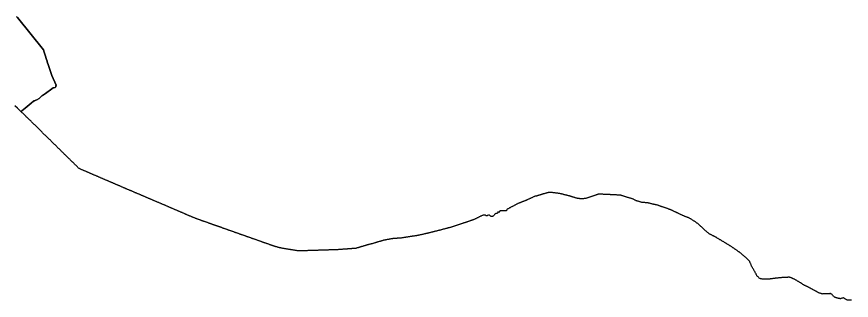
# Model space of a CAD drawing. Header units: inches. Extents: x 130170 to 284068, y 377793 to 804530.
# Drawn here: x 222812 to 238041, y 711936 to 717102 of the extents above; entities that cross this region are included whole.
import ezdxf

# ---------------------------------------------------------------- set-up
doc = ezdxf.new("R2010")
doc.units = ezdxf.units.IN
doc.header["$MEASUREMENT"] = 0
doc.layers.add('muni_il', color=7, linetype='Continuous')

msp = doc.modelspace()

# ---------------------------------------------------------------- linework, layer by layer
at = {"layer": 'muni_il'}
for points in [[(222809, 717102), (222817, 717097), (222828, 717090), (223300, 716498), (223314, 716456), (223332, 716399), (223358, 716322), (223368, 716291), (223370, 716282), (223394, 716212), (223454, 716030), (223531, 715852), (223530, 715851), (223525, 715849), (223525, 715848), (223527, 715845), (223529, 715840), (223528, 715836), (223526, 715828), (223526, 715826), (223514, 715815), (223512, 715815), (223478, 715805), (223452, 715786), (223338, 715705), (223338, 715705), (223285, 715668), (223273, 715659), (223253, 715644), (223233, 715624), (223227, 715617), (223219, 715609), (223180, 715589), (223164, 715581), (223150, 715575), (223143, 715572), (223136, 715570), (223124, 715567), (223116, 715565), (223074, 715530), (222964, 715435), (222905, 715386), (222893, 715377), (222889, 715374), (222824, 715436), (222776, 715481)], [(238047, 711936), (238037, 711936), (238028, 711936), (238019, 711936), (238010, 711937), (238001, 711937), (237992, 711936), (237983, 711936), (237974, 711936), (237965, 711938), (237957, 711943), (237949, 711948), (237941, 711953), (237932, 711958), (237924, 711964), (237916, 711969), (237908, 711974), (237899, 711978), (237894, 711979), (237885, 711976), (237876, 711974), (237867, 711972), (237858, 711969), (237850, 711967), (237841, 711964), (237834, 711964), (237829, 711965), (237820, 711968), (237810, 711970), (237801, 711973), (237792, 711975), (237785, 711977), (237778, 711979), (237771, 711980), (237764, 711983), (237756, 711986), (237748, 711989), (237740, 711992), (237732, 711995), (237725, 711999), (237720, 712003), (237715, 712007), (237709, 712014), (237703, 712022), (237697, 712030), (237691, 712038), (237685, 712045), (237676, 712049), (237667, 712053), (237659, 712057), (237649, 712057), (237640, 712056), (237630, 712056), (237621, 712055), (237612, 712055), (237602, 712054), (237593, 712054), (237584, 712053), (237574, 712052), (237565, 712052), (237556, 712051), (237546, 712051), (237537, 712050), (237528, 712050), (237518, 712049), (237512, 712051), (237505, 712053), (237497, 712055), (237490, 712058), (237482, 712060), (237474, 712063), (237467, 712065), (237458, 712068), (237449, 712071), (237441, 712074), (237438, 712076), (237430, 712081), (237421, 712085), (237413, 712090), (237405, 712094), (237397, 712099), (237388, 712103), (237380, 712108), (237372, 712112), (237363, 712117), (237355, 712121), (237347, 712126), (237339, 712130), (237331, 712134), (237324, 712138), (237316, 712142), (237309, 712146), (237302, 712150), (237294, 712154), (237287, 712158), (237280, 712162), (237273, 712166), (237265, 712170), (237258, 712174), (237252, 712177), (237247, 712180), (237238, 712184), (237230, 712188), (237222, 712192), (237214, 712195), (237206, 712199), (237198, 712203), (237189, 712206), (237181, 712210), (237174, 712215), (237166, 712220), (237159, 712224), (237151, 712229), (237144, 712234), (237136, 712239), (237130, 712243), (237124, 712247), (237117, 712251), (237111, 712255), (237102, 712260), (237094, 712265), (237086, 712270), (237078, 712275), (237069, 712279), (237061, 712284), (237053, 712289), (237045, 712294), (237036, 712299), (237028, 712304), (237020, 712309), (237012, 712313), (237003, 712318), (236996, 712321), (236988, 712324), (236981, 712328), (236973, 712331), (236966, 712334), (236959, 712337), (236953, 712339), (236951, 712340), (236949, 712342), (236941, 712346), (236934, 712349), (236931, 712351), (236922, 712353), (236913, 712355), (236904, 712355), (236894, 712354), (236885, 712354), (236876, 712353), (236867, 712353), (236858, 712352), (236849, 712352), (236839, 712351), (236830, 712351), (236820, 712350), (236810, 712350), (236800, 712349), (236791, 712349), (236781, 712348), (236771, 712348), (236761, 712347), (236751, 712346), (236741, 712345), (236731, 712344), (236722, 712343), (236712, 712342), (236702, 712341), (236692, 712340), (236682, 712339), (236672, 712338), (236663, 712337), (236654, 712336), (236644, 712335), (236635, 712334), (236626, 712332), (236616, 712331), (236607, 712330), (236598, 712329), (236588, 712327), (236579, 712326), (236570, 712325), (236560, 712324), (236551, 712323), (236546, 712322), (236540, 712321), (236531, 712321), (236522, 712321), (236513, 712321), (236504, 712321), (236495, 712320), (236485, 712320), (236476, 712320), (236467, 712320), (236458, 712320), (236449, 712320), (236440, 712320), (236431, 712321), (236422, 712322), (236413, 712323), (236404, 712324), (236395, 712325), (236386, 712328), (236378, 712332), (236370, 712335), (236362, 712341), (236354, 712347), (236347, 712354), (236339, 712360), (236332, 712366), (236325, 712373), (236318, 712379), (236314, 712388), (236310, 712397), (236306, 712406), (236302, 712415), (236298, 712423), (236293, 712432), (236289, 712441), (236285, 712450), (236280, 712458), (236275, 712466), (236270, 712475), (236265, 712483), (236260, 712491), (236255, 712500), (236250, 712508), (236245, 712516), (236240, 712524), (236236, 712533), (236231, 712541), (236226, 712549), (236222, 712558), (236219, 712566), (236215, 712575), (236212, 712584), (236208, 712592), (236205, 712600), (236202, 712608), (236198, 712616), (236195, 712624), (236192, 712633), (236189, 712641), (236185, 712649), (236178, 712655), (236171, 712662), (236164, 712668), (236157, 712675), (236150, 712681), (236143, 712688), (236136, 712694), (236128, 712700), (236121, 712707), (236114, 712713), (236107, 712719), (236100, 712726), (236093, 712732), (236086, 712738), (236079, 712745), (236072, 712751), (236064, 712757), (236057, 712764), (236050, 712770), (236043, 712776), (236036, 712782), (236029, 712787), (236022, 712793), (236015, 712799), (236008, 712805), (236000, 712811), (235993, 712816), (235985, 712821), (235978, 712826), (235970, 712832), (235963, 712837), (235955, 712842), (235947, 712847), (235940, 712852), (235940, 712852), (235932, 712858), (235925, 712863), (235917, 712868), (235910, 712873), (235903, 712879), (235895, 712884), (235888, 712889), (235881, 712894), (235873, 712899), (235866, 712905), (235858, 712910), (235850, 712915), (235842, 712920), (235833, 712925), (235825, 712930), (235817, 712934), (235809, 712939), (235801, 712944), (235793, 712949), (235785, 712954), (235777, 712959), (235769, 712964), (235761, 712969), (235753, 712974), (235745, 712979), (235737, 712984), (235729, 712989), (235720, 712994), (235712, 712999), (235703, 713004), (235695, 713009), (235686, 713014), (235678, 713019), (235670, 713024), (235661, 713029), (235653, 713034), (235644, 713039), (235636, 713044), (235627, 713049), (235620, 713054), (235612, 713059), (235604, 713064), (235596, 713070), (235588, 713075), (235580, 713080), (235572, 713084), (235564, 713088), (235556, 713092), (235548, 713096), (235540, 713100), (235532, 713104), (235524, 713108), (235515, 713112), (235507, 713117), (235498, 713121), (235489, 713125), (235481, 713130), (235472, 713134), (235463, 713139), (235454, 713143), (235450, 713145), (235445, 713147), (235440, 713150), (235433, 713157), (235426, 713163), (235419, 713169), (235411, 713176), (235404, 713182), (235397, 713189), (235390, 713195), (235383, 713202), (235376, 713208), (235369, 713214), (235362, 713221), (235355, 713227), (235348, 713234), (235341, 713240), (235334, 713247), (235327, 713253), (235320, 713259), (235312, 713266), (235305, 713272), (235298, 713279), (235292, 713285), (235285, 713291), (235278, 713297), (235271, 713303), (235265, 713309), (235258, 713315), (235251, 713321), (235244, 713327), (235238, 713333), (235230, 713338), (235223, 713343), (235216, 713348), (235209, 713354), (235202, 713359), (235195, 713364), (235188, 713369), (235180, 713374), (235171, 713379), (235163, 713385), (235154, 713390), (235146, 713395), (235138, 713401), (235129, 713406), (235121, 713412), (235113, 713417), (235104, 713422), (235096, 713428), (235088, 713433), (235079, 713436), (235071, 713439), (235062, 713442), (235054, 713444), (235045, 713447), (235037, 713450), (235028, 713453), (235020, 713457), (235012, 713460), (235003, 713464), (234994, 713468), (234986, 713472), (234977, 713475), (234969, 713479), (234960, 713483), (234952, 713486), (234943, 713491), (234935, 713495), (234927, 713499), (234918, 713503), (234910, 713507), (234901, 713511), (234893, 713515), (234885, 713519), (234876, 713523), (234868, 713527), (234860, 713530), (234852, 713534), (234844, 713538), (234835, 713542), (234827, 713546), (234819, 713550), (234811, 713553), (234803, 713557), (234795, 713561), (234786, 713565), (234778, 713569), (234769, 713573), (234761, 713577), (234752, 713581), (234744, 713584), (234735, 713588), (234726, 713592), (234716, 713595), (234707, 713598), (234698, 713601), (234689, 713605), (234679, 713608), (234670, 713611), (234661, 713614), (234651, 713618), (234642, 713621), (234633, 713624), (234623, 713628), (234614, 713631), (234605, 713634), (234595, 713637), (234586, 713641), (234577, 713644), (234567, 713647), (234559, 713650), (234550, 713653), (234541, 713656), (234532, 713659), (234523, 713662), (234514, 713666), (234505, 713668), (234496, 713670), (234486, 713672), (234477, 713674), (234468, 713676), (234459, 713678), (234449, 713680), (234440, 713682), (234431, 713684), (234422, 713686), (234412, 713688), (234403, 713690), (234394, 713692), (234386, 713695), (234377, 713697), (234369, 713700), (234360, 713702), (234351, 713705), (234343, 713707), (234334, 713709), (234325, 713710), (234315, 713711), (234305, 713712), (234296, 713713), (234286, 713714), (234276, 713715), (234267, 713716), (234257, 713717), (234247, 713718), (234238, 713719), (234228, 713720), (234219, 713720), (234209, 713723), (234200, 713726), (234191, 713728), (234181, 713731), (234172, 713734), (234163, 713736), (234154, 713739), (234144, 713742), (234135, 713744), (234126, 713747), (234116, 713750), (234107, 713752), (234099, 713757), (234091, 713761), (234083, 713766), (234075, 713771), (234067, 713775), (234060, 713779), (234050, 713782), (234041, 713785), (234032, 713789), (234023, 713791), (234014, 713794), (234006, 713796), (233997, 713798), (233988, 713801), (233979, 713804), (233971, 713806), (233962, 713809), (233955, 713811), (233947, 713814), (233938, 713816), (233928, 713819), (233919, 713822), (233909, 713825), (233900, 713828), (233890, 713831), (233881, 713833), (233871, 713836), (233862, 713839), (233852, 713842), (233843, 713845), (233833, 713848), (233824, 713851), (233814, 713851), (233805, 713851), (233795, 713852), (233786, 713852), (233776, 713853), (233767, 713853), (233758, 713854), (233748, 713854), (233739, 713855), (233729, 713855), (233719, 713856), (233709, 713856), (233699, 713857), (233689, 713857), (233679, 713858), (233669, 713858), (233659, 713859), (233649, 713859), (233639, 713860), (233629, 713860), (233619, 713861), (233609, 713861), (233599, 713861), (233589, 713862), (233579, 713862), (233569, 713863), (233559, 713863), (233549, 713864), (233539, 713864), (233529, 713865), (233519, 713865), (233509, 713866), (233499, 713866), (233490, 713867), (233480, 713867), (233471, 713868), (233461, 713868), (233451, 713869), (233442, 713869), (233432, 713870), (233423, 713867), (233414, 713864), (233406, 713861), (233397, 713858), (233388, 713855), (233379, 713852), (233370, 713849), (233361, 713846), (233352, 713843), (233343, 713840), (233334, 713837), (233325, 713833), (233316, 713830), (233307, 713827), (233299, 713824), (233290, 713821), (233281, 713818), (233271, 713815), (233262, 713812), (233253, 713809), (233243, 713806), (233234, 713803), (233225, 713800), (233215, 713797), (233206, 713794), (233196, 713791), (233187, 713790), (233179, 713789), (233172, 713788), (233164, 713787), (233157, 713786), (233147, 713786), (233138, 713785), (233128, 713785), (233118, 713784), (233108, 713784), (233099, 713785), (233090, 713786), (233081, 713787), (233071, 713787), (233062, 713788), (233053, 713789), (233045, 713792), (233037, 713794), (233029, 713796), (233020, 713799), (233011, 713802), (233002, 713805), (232993, 713807), (232984, 713810), (232974, 713813), (232965, 713815), (232961, 713817), (232952, 713820), (232943, 713822), (232934, 713825), (232925, 713828), (232915, 713831), (232906, 713833), (232897, 713836), (232888, 713838), (232878, 713841), (232868, 713843), (232859, 713845), (232849, 713848), (232840, 713850), (232830, 713852), (232821, 713855), (232812, 713857), (232804, 713859), (232795, 713861), (232787, 713864), (232778, 713866), (232769, 713868), (232761, 713870), (232751, 713873), (232742, 713876), (232733, 713878), (232725, 713880), (232715, 713881), (232705, 713882), (232695, 713884), (232686, 713885), (232676, 713886), (232666, 713887), (232657, 713889), (232647, 713890), (232637, 713891), (232628, 713893), (232618, 713894), (232608, 713895), (232598, 713896), (232590, 713897), (232581, 713898), (232572, 713899), (232563, 713900), (232556, 713900), (232550, 713900), (232542, 713900), (232534, 713899), (232526, 713899), (232517, 713898), (232509, 713898), (232502, 713896), (232494, 713894), (232486, 713891), (232478, 713889), (232471, 713887), (232465, 713885), (232456, 713882), (232447, 713880), (232438, 713877), (232429, 713874), (232420, 713872), (232411, 713869), (232402, 713866), (232393, 713864), (232384, 713861), (232375, 713858), (232366, 713856), (232357, 713853), (232348, 713850), (232339, 713848), (232330, 713845), (232321, 713842), (232312, 713839), (232303, 713837), (232294, 713835), (232285, 713834), (232275, 713832), (232266, 713831), (232257, 713826), (232248, 713822), (232239, 713818), (232230, 713814), (232221, 713810), (232213, 713805), (232204, 713801), (232195, 713797), (232186, 713793), (232177, 713789), (232168, 713784), (232159, 713780), (232150, 713776), (232141, 713772), (232132, 713768), (232123, 713763), (232115, 713759), (232106, 713755), (232098, 713752), (232089, 713749), (232081, 713746), (232073, 713743), (232065, 713740), (232057, 713737), (232049, 713734), (232041, 713731), (232032, 713728), (232023, 713725), (232016, 713722), (232010, 713720), (232004, 713718), (231996, 713714), (231988, 713710), (231980, 713707), (231972, 713703), (231964, 713699), (231956, 713696), (231948, 713692), (231940, 713688), (231932, 713684), (231924, 713680), (231916, 713676), (231907, 713671), (231899, 713667), (231890, 713662), (231882, 713658), (231873, 713653), (231865, 713649), (231857, 713644), (231848, 713640), (231840, 713636), (231831, 713631), (231823, 713627), (231815, 713622), (231806, 713618), (231798, 713613), (231789, 713609), (231781, 713604), (231773, 713600), (231766, 713597), (231759, 713594), (231755, 713585), (231751, 713576), (231748, 713566), (231738, 713567), (231729, 713567), (231719, 713567), (231710, 713567), (231700, 713567), (231691, 713567), (231681, 713567), (231672, 713567), (231663, 713568), (231653, 713568), (231644, 713568), (231634, 713568), (231630, 713565), (231626, 713557), (231621, 713550), (231618, 713546), (231614, 713541), (231611, 713537), (231605, 713542), (231599, 713547), (231593, 713551), (231591, 713546), (231590, 713539), (231588, 713532), (231587, 713525), (231581, 713521), (231576, 713518), (231570, 713516), (231563, 713515), (231557, 713514), (231550, 713513), (231547, 713512), (231541, 713508), (231534, 713504), (231529, 713496), (231524, 713488), (231519, 713480), (231513, 713472), (231506, 713469), (231498, 713466), (231491, 713463), (231487, 713462), (231480, 713463), (231472, 713465), (231465, 713467), (231455, 713467), (231450, 713473), (231444, 713480), (231439, 713486), (231434, 713489), (231429, 713492), (231424, 713491), (231419, 713489), (231411, 713485), (231403, 713481), (231396, 713477), (231388, 713473), (231381, 713477), (231374, 713481), (231366, 713484), (231359, 713488), (231350, 713488), (231340, 713487), (231330, 713487), (231321, 713487), (231312, 713483), (231303, 713478), (231295, 713474), (231286, 713470), (231277, 713466), (231268, 713461), (231259, 713457), (231250, 713453), (231242, 713448), (231233, 713444), (231224, 713439), (231215, 713435), (231206, 713431), (231197, 713426), (231188, 713422), (231179, 713417), (231170, 713413), (231161, 713410), (231153, 713407), (231144, 713403), (231135, 713400), (231127, 713397), (231118, 713394), (231110, 713391), (231101, 713387), (231092, 713384), (231084, 713381), (231075, 713378), (231066, 713375), (231058, 713372), (231049, 713369), (231040, 713366), (231032, 713363), (231023, 713360), (231014, 713357), (231005, 713354), (230996, 713352), (230988, 713349), (230981, 713346), (230973, 713344), (230965, 713341), (230956, 713338), (230947, 713335), (230938, 713332), (230929, 713329), (230920, 713326), (230910, 713323), (230901, 713320), (230892, 713317), (230883, 713314), (230874, 713311), (230865, 713308), (230856, 713305), (230846, 713302), (230837, 713299), (230828, 713296), (230819, 713293), (230810, 713290), (230801, 713287), (230792, 713284), (230782, 713281), (230773, 713278), (230764, 713275), (230755, 713272), (230746, 713269), (230737, 713266), (230728, 713263), (230723, 713262), (230714, 713260), (230705, 713258), (230695, 713255), (230686, 713253), (230677, 713250), (230667, 713248), (230658, 713246), (230649, 713243), (230640, 713241), (230630, 713238), (230621, 713236), (230612, 713233), (230602, 713231), (230593, 713229), (230584, 713226), (230575, 713224), (230565, 713221), (230556, 713219), (230547, 713216), (230537, 713214), (230528, 713212), (230519, 713209), (230510, 713207), (230500, 713204), (230491, 713202), (230483, 713200), (230474, 713197), (230465, 713195), (230458, 713193), (230451, 713192), (230444, 713190), (230437, 713188), (230431, 713186), (230425, 713185), (230416, 713183), (230407, 713181), (230398, 713178), (230389, 713176), (230379, 713174), (230370, 713172), (230361, 713170), (230352, 713167), (230342, 713165), (230334, 713163), (230326, 713161), (230318, 713159), (230309, 713157), (230300, 713155), (230290, 713152), (230280, 713150), (230271, 713148), (230261, 713146), (230251, 713144), (230242, 713142), (230232, 713139), (230222, 713137), (230212, 713135), (230203, 713133), (230193, 713131), (230183, 713129), (230174, 713126), (230164, 713124), (230154, 713122), (230145, 713120), (230135, 713118), (230125, 713116), (230116, 713113), (230106, 713111), (230096, 713110), (230087, 713109), (230077, 713107), (230067, 713106), (230058, 713105), (230048, 713103), (230038, 713102), (230029, 713101), (230019, 713099), (230009, 713098), (230000, 713097), (229990, 713095), (229980, 713094), (229971, 713092), (229961, 713091), (229952, 713089), (229942, 713088), (229932, 713086), (229923, 713085), (229913, 713083), (229904, 713081), (229894, 713080), (229885, 713078), (229875, 713077), (229865, 713075), (229856, 713074), (229846, 713072), (229837, 713071), (229828, 713070), (229819, 713069), (229810, 713069), (229801, 713068), (229792, 713068), (229783, 713067), (229774, 713066), (229765, 713066), (229755, 713065), (229745, 713064), (229735, 713064), (229725, 713063), (229715, 713062), (229705, 713062), (229696, 713061), (229686, 713060), (229676, 713060), (229666, 713058), (229657, 713056), (229648, 713054), (229638, 713053), (229629, 713051), (229620, 713049), (229610, 713047), (229600, 713045), (229590, 713043), (229581, 713042), (229571, 713040), (229561, 713038), (229552, 713036), (229543, 713035), (229533, 713033), (229524, 713031), (229515, 713029), (229506, 713028), (229497, 713026), (229490, 713024), (229480, 713021), (229471, 713018), (229461, 713015), (229451, 713012), (229442, 713009), (229432, 713006), (229423, 713004), (229413, 713001), (229404, 712998), (229394, 712995), (229385, 712992), (229375, 712989), (229366, 712986), (229356, 712984), (229347, 712981), (229337, 712978), (229327, 712975), (229318, 712972), (229308, 712969), (229299, 712967), (229290, 712964), (229280, 712962), (229271, 712960), (229262, 712957), (229253, 712955), (229244, 712953), (229234, 712950), (229225, 712948), (229216, 712945), (229208, 712943), (229201, 712941), (229191, 712938), (229182, 712935), (229173, 712932), (229163, 712930), (229156, 712927), (229148, 712925), (229141, 712923), (229133, 712921), (229124, 712918), (229115, 712916), (229106, 712913), (229097, 712910), (229087, 712907), (229078, 712905), (229069, 712902), (229060, 712899), (229050, 712897), (229041, 712894), (229032, 712891), (229023, 712889), (229014, 712886), (229006, 712884), (228997, 712881), (228993, 712881), (228984, 712880), (228975, 712880), (228966, 712879), (228956, 712878), (228947, 712877), (228938, 712877), (228929, 712876), (228919, 712875), (228910, 712874), (228900, 712874), (228890, 712873), (228880, 712872), (228870, 712872), (228860, 712871), (228850, 712870), (228840, 712869), (228830, 712869), (228821, 712868), (228811, 712867), (228801, 712867), (228791, 712866), (228781, 712865), (228771, 712864), (228761, 712864), (228751, 712863), (228741, 712862), (228731, 712862), (228722, 712861), (228712, 712860), (228702, 712860), (228692, 712859), (228682, 712858), (228672, 712857), (228665, 712857), (228659, 712857), (228654, 712856), (228644, 712856), (228634, 712856), (228624, 712855), (228614, 712855), (228604, 712855), (228594, 712854), (228584, 712854), (228574, 712854), (228564, 712853), (228554, 712853), (228544, 712853), (228534, 712852), (228524, 712852), (228515, 712852), (228505, 712852), (228495, 712851), (228485, 712851), (228475, 712851), (228465, 712850), (228455, 712850), (228445, 712850), (228435, 712849), (228425, 712849), (228415, 712849), (228405, 712848), (228395, 712848), (228385, 712848), (228375, 712848), (228365, 712847), (228356, 712847), (228346, 712847), (228336, 712846), (228326, 712846), (228316, 712846), (228306, 712845), (228296, 712845), (228287, 712845), (228277, 712844), (228267, 712844), (228258, 712844), (228248, 712844), (228238, 712843), (228229, 712843), (228219, 712843), (228209, 712842), (228200, 712842), (228190, 712842), (228180, 712841), (228171, 712841), (228161, 712841), (228151, 712841), (228142, 712840), (228132, 712840), (228122, 712840), (228113, 712839), (228103, 712839), (228093, 712839), (228084, 712838), (228074, 712838), (228064, 712838), (228055, 712838), (228045, 712837), (228035, 712837), (228026, 712837), (228025, 712837), (228016, 712836), (228006, 712836), (227997, 712835), (227987, 712836), (227977, 712836), (227967, 712836), (227957, 712836), (227947, 712836), (227937, 712838), (227928, 712839), (227919, 712841), (227910, 712842), (227900, 712843), (227891, 712845), (227882, 712846), (227873, 712848), (227863, 712849), (227854, 712851), (227844, 712852), (227834, 712854), (227824, 712855), (227815, 712857), (227805, 712858), (227795, 712860), (227785, 712861), (227776, 712862), (227766, 712864), (227756, 712865), (227747, 712867), (227738, 712869), (227729, 712870), (227721, 712872), (227712, 712873), (227703, 712875), (227694, 712877), (227685, 712878), (227676, 712880), (227667, 712881), (227658, 712883), (227648, 712885), (227638, 712887), (227629, 712889), (227619, 712891), (227609, 712892), (227606, 712893), (227600, 712895), (227592, 712897), (227585, 712899), (227577, 712901), (227568, 712904), (227559, 712907), (227550, 712909), (227541, 712912), (227532, 712915), (227523, 712918), (227514, 712921), (227505, 712923), (227496, 712926), (227487, 712929), (227478, 712932), (227469, 712935), (227460, 712938), (227450, 712942), (227441, 712945), (227432, 712948), (227423, 712952), (227413, 712955), (227404, 712958), (227395, 712961), (227385, 712965), (227376, 712968), (227367, 712971), (227358, 712975), (227348, 712978), (227339, 712981), (227330, 712984), (227320, 712988), (227311, 712991), (227302, 712994), (227292, 712997), (227283, 713001), (227274, 713004), (227265, 713007), (227255, 713011), (227246, 713014), (227237, 713017), (227227, 713020), (227218, 713024), (227209, 713027), (227200, 713030), (227190, 713034), (227181, 713037), (227172, 713040), (227162, 713043), (227153, 713047), (227144, 713050), (227134, 713053), (227125, 713056), (227122, 713057), (227113, 713061), (227104, 713064), (227094, 713067), (227085, 713071), (227075, 713074), (227066, 713077), (227057, 713081), (227047, 713084), (227038, 713087), (227029, 713091), (227019, 713094), (227010, 713097), (227001, 713100), (226991, 713104), (226982, 713107), (226972, 713110), (226963, 713114), (226954, 713117), (226944, 713120), (226935, 713124), (226926, 713127), (226916, 713130), (226907, 713133), (226898, 713137), (226888, 713140), (226879, 713143), (226869, 713147), (226860, 713150), (226851, 713153), (226841, 713157), (226832, 713160), (226823, 713163), (226813, 713167), (226804, 713170), (226795, 713173), (226785, 713176), (226776, 713180), (226766, 713183), (226757, 713186), (226748, 713190), (226738, 713193), (226729, 713196), (226720, 713200), (226710, 713203), (226701, 713206), (226691, 713209), (226682, 713213), (226673, 713216), (226663, 713219), (226654, 713223), (226645, 713226), (226635, 713229), (226626, 713233), (226617, 713236), (226607, 713239), (226598, 713243), (226588, 713246), (226579, 713249), (226570, 713252), (226561, 713255), (226552, 713259), (226543, 713262), (226534, 713265), (226525, 713268), (226516, 713271), (226507, 713275), (226498, 713278), (226489, 713281), (226479, 713284), (226470, 713287), (226461, 713291), (226452, 713294), (226443, 713297), (226434, 713300), (226425, 713304), (226415, 713307), (226406, 713310), (226397, 713313), (226387, 713317), (226378, 713320), (226369, 713323), (226360, 713327), (226350, 713330), (226341, 713333), (226332, 713336), (226322, 713340), (226313, 713343), (226304, 713346), (226294, 713350), (226285, 713353), (226276, 713356), (226267, 713359), (226257, 713363), (226248, 713366), (226239, 713369), (226229, 713373), (226220, 713376), (226211, 713379), (226201, 713382), (226192, 713386), (226183, 713389), (226177, 713391), (226172, 713393), (226163, 713396), (226154, 713399), (226145, 713402), (226136, 713405), (226128, 713408), (226119, 713411), (226110, 713414), (226101, 713417), (226092, 713421), (226084, 713424), (226075, 713427), (226066, 713431), (226057, 713435), (226047, 713438), (226038, 713442), (226029, 713446), (226020, 713450), (226011, 713454), (226002, 713458), (225993, 713462), (225983, 713466), (225974, 713470), (225965, 713474), (225956, 713477), (225947, 713481), (225938, 713485), (225929, 713489), (225919, 713493), (225910, 713497), (225901, 713501), (225892, 713505), (225883, 713509), (225874, 713513), (225865, 713516), (225856, 713520), (225847, 713524), (225838, 713528), (225829, 713532), (225820, 713536), (225811, 713540), (225802, 713544), (225793, 713547), (225784, 713551), (225775, 713555), (225766, 713559), (225757, 713563), (225748, 713567), (225739, 713571), (225730, 713575), (225721, 713578), (225712, 713582), (225703, 713586), (225694, 713590), (225685, 713594), (225676, 713598), (225667, 713602), (225657, 713606), (225648, 713609), (225639, 713613), (225630, 713617), (225621, 713621), (225612, 713625), (225603, 713629), (225594, 713633), (225585, 713637), (225576, 713641), (225567, 713644), (225558, 713648), (225549, 713652), (225540, 713656), (225531, 713660), (225522, 713664), (225513, 713668), (225504, 713672), (225495, 713676), (225485, 713679), (225476, 713683), (225467, 713687), (225458, 713691), (225449, 713695), (225440, 713699), (225430, 713703), (225421, 713707), (225412, 713711), (225403, 713715), (225394, 713719), (225384, 713722), (225375, 713726), (225366, 713730), (225357, 713734), (225348, 713738), (225338, 713742), (225329, 713746), (225320, 713750), (225311, 713754), (225302, 713758), (225292, 713762), (225283, 713766), (225274, 713769), (225265, 713773), (225256, 713777), (225247, 713781), (225237, 713785), (225228, 713789), (225219, 713793), (225210, 713797), (225201, 713801), (225191, 713805), (225182, 713809), (225173, 713813), (225164, 713816), (225155, 713820), (225146, 713824), (225137, 713828), (225128, 713832), (225119, 713836), (225110, 713839), (225101, 713843), (225092, 713847), (225083, 713851), (225074, 713855), (225065, 713858), (225057, 713862), (225048, 713866), (225039, 713870), (225030, 713873), (225021, 713877), (225012, 713881), (225003, 713885), (224994, 713889), (224985, 713892), (224976, 713896), (224967, 713900), (224958, 713904), (224950, 713908), (224941, 713911), (224932, 713915), (224923, 713919), (224914, 713923), (224905, 713927), (224896, 713930), (224887, 713934), (224878, 713938), (224869, 713942), (224860, 713946), (224851, 713950), (224841, 713953), (224833, 713957), (224824, 713961), (224815, 713965), (224806, 713969), (224797, 713972), (224788, 713976), (224779, 713980), (224771, 713984), (224762, 713987), (224753, 713991), (224744, 713995), (224735, 713999), (224726, 714003), (224718, 714006), (224709, 714010), (224700, 714014), (224691, 714018), (224682, 714022), (224673, 714025), (224664, 714029), (224656, 714033), (224647, 714037), (224638, 714040), (224629, 714044), (224621, 714048), (224613, 714051), (224604, 714055), (224596, 714059), (224588, 714062), (224580, 714066), (224571, 714069), (224563, 714073), (224555, 714077), (224546, 714080), (224537, 714084), (224528, 714088), (224519, 714092), (224510, 714096), (224500, 714100), (224491, 714104), (224482, 714107), (224473, 714111), (224464, 714115), (224455, 714119), (224446, 714123), (224437, 714127), (224429, 714130), (224420, 714134), (224412, 714138), (224403, 714141), (224394, 714145), (224386, 714149), (224377, 714152), (224369, 714156), (224360, 714160), (224352, 714163), (224343, 714167), (224335, 714170), (224327, 714174), (224319, 714178), (224311, 714181), (224302, 714185), (224294, 714188), (224286, 714192), (224278, 714195), (224269, 714199), (224260, 714203), (224250, 714207), (224241, 714211), (224232, 714214), (224223, 714218), (224214, 714222), (224205, 714226), (224196, 714230), (224187, 714234), (224178, 714238), (224169, 714241), (224160, 714245), (224151, 714249), (224141, 714253), (224132, 714257), (224123, 714261), (224114, 714265), (224105, 714269), (224096, 714273), (224086, 714277), (224077, 714281), (224068, 714285), (224060, 714288), (224051, 714292), (224042, 714296), (224033, 714300), (224024, 714304), (224016, 714308), (224007, 714312), (223998, 714315), (223989, 714319), (223980, 714323), (223973, 714327), (223965, 714330), (223957, 714334), (223949, 714337), (223942, 714344), (223936, 714351), (223929, 714357), (223922, 714364), (223916, 714370), (223909, 714377), (223902, 714384), (223895, 714391), (223888, 714397), (223881, 714404), (223874, 714411), (223867, 714418), (223860, 714425), (223853, 714431), (223847, 714438), (223840, 714444), (223833, 714451), (223827, 714457), (223820, 714464), (223813, 714470), (223806, 714477), (223800, 714484), (223793, 714490), (223786, 714497), (223779, 714504), (223772, 714511), (223766, 714517), (223759, 714524), (223753, 714530), (223747, 714536), (223740, 714542), (223734, 714548), (223728, 714554), (223721, 714560), (223715, 714567), (223708, 714573), (223701, 714580), (223694, 714587), (223687, 714594), (223681, 714601), (223674, 714607), (223667, 714614), (223660, 714621), (223653, 714628), (223646, 714635), (223638, 714642), (223631, 714649), (223624, 714656), (223617, 714663), (223610, 714670), (223603, 714676), (223597, 714683), (223590, 714689), (223584, 714696), (223577, 714702), (223571, 714708), (223564, 714715), (223558, 714721), (223551, 714728), (223544, 714735), (223538, 714741), (223531, 714748), (223524, 714754), (223517, 714761), (223511, 714768), (223504, 714774), (223497, 714781), (223491, 714787), (223485, 714793), (223479, 714799), (223473, 714805), (223467, 714811), (223461, 714817), (223454, 714823), (223447, 714830), (223440, 714837), (223433, 714844), (223427, 714850), (223420, 714857), (223413, 714864), (223406, 714871), (223399, 714877), (223393, 714883), (223387, 714890), (223381, 714896), (223374, 714902), (223368, 714908), (223362, 714914), (223355, 714921), (223349, 714927), (223342, 714933), (223335, 714940), (223329, 714946), (223322, 714953), (223316, 714959), (223309, 714965), (223303, 714971), (223297, 714977), (223291, 714983), (223285, 714989), (223279, 714996), (223272, 715002), (223266, 715008), (223260, 715014), (223254, 715020), (223247, 715026), (223241, 715033), (223234, 715039), (223228, 715045), (223222, 715051), (223215, 715058), (223209, 715064), (223203, 715070), (223196, 715076), (223190, 715082), (223184, 715089), (223177, 715095), (223171, 715101), (223165, 715107), (223158, 715114), (223152, 715120), (223146, 715126), (223140, 715132), (223133, 715138), (223127, 715144), (223121, 715150), (223115, 715156), (223109, 715162), (223103, 715168), (223096, 715175), (223089, 715182), (223082, 715189), (223075, 715196), (223068, 715203), (223061, 715210), (223054, 715217), (223047, 715223), (223041, 715229), (223034, 715235), (223027, 715242), (223021, 715248), (223014, 715254), (223007, 715260), (223000, 715267), (222993, 715274), (222986, 715281), (222979, 715287), (222972, 715294), (222966, 715300), (222960, 715306), (222953, 715312), (222947, 715319), (222940, 715325), (222934, 715331), (222927, 715337), (222921, 715343), (222914, 715349), (222908, 715355), (222902, 715361), (222895, 715368), (222889, 715374), (222893, 715377), (222905, 715386), (222964, 715435), (223074, 715530), (223116, 715565), (223124, 715567), (223136, 715570), (223143, 715572), (223150, 715575), (223164, 715581), (223180, 715589), (223219, 715609), (223227, 715617), (223233, 715624), (223253, 715644), (223273, 715659), (223285, 715668), (223338, 715705), (223338, 715705), (223452, 715786), (223478, 715805), (223512, 715815), (223514, 715815), (223526, 715826), (223526, 715828), (223528, 715836), (223529, 715840), (223527, 715845), (223525, 715848), (223525, 715849), (223530, 715851), (223531, 715852), (223454, 716030), (223394, 716212), (223370, 716282), (223368, 716291), (223358, 716322), (223332, 716399), (223314, 716456), (223300, 716498), (222828, 717090), (222817, 717097), (222809, 717102)]]:
    msp.add_lwpolyline(points, dxfattribs=at)

doc.saveas('drawing.dxf')
